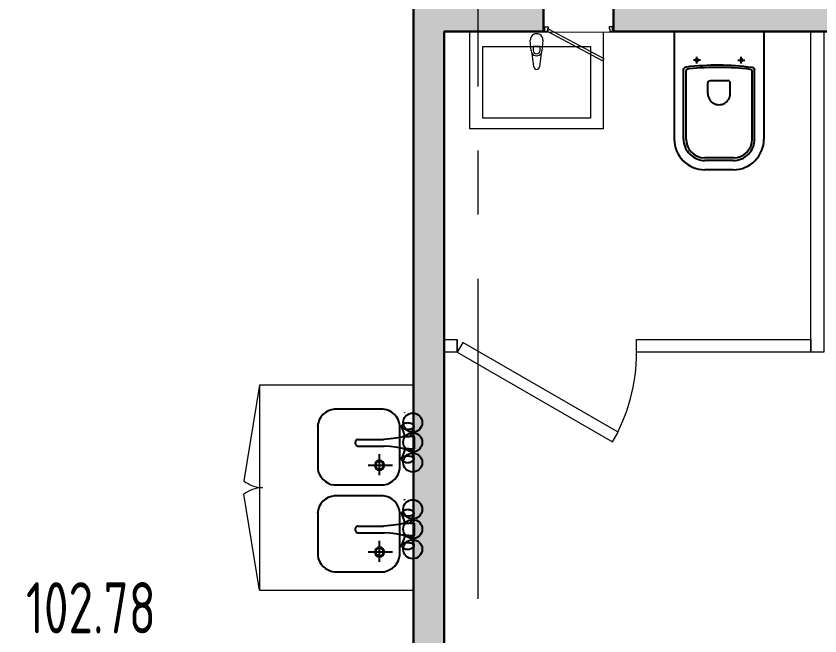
# Model space of a CAD drawing. Header units: millimetres. Extents: x -354900 to 8840672, y 0 to 292181.
# Drawn here: x -64096 to -60961, y 118969 to 121388 of the extents above; entities that cross this region are included whole.
import ezdxf
from ezdxf.enums import TextEntityAlignment as Align

# ---------------------------------------------------------------- set-up
doc = ezdxf.new("R2010")
doc.units = ezdxf.units.MM
doc.header["$MEASUREMENT"] = 0
doc.set_wipeout_variables(frame=1)
doc.linetypes.add('CENTER', pattern=[2, 1.25, -0.25, 0.25, -0.25])
doc.layers.get('0').update_dxf_attribs({"color": 250, "lineweight": 9})
for name, color, linetype, lineweight in [('АР_Двери', 5, 'Continuous', 18), ('АР_Маркер экспликации', 239, 'Continuous', 13), ('АР_Номер помещения', 1, 'Continuous', 25), ('АР_Оси', 193, 'Continuous', 9), ('АР_Перегородки газоблок', 165, 'Continuous', 30), ('АР_Перегородки газоблок_Штрих', 165, 'Continuous', 5), ('АР_Перегородки сантехнические', 216, 'Continuous', 9), ('АР_Помещения_площадь', 19, 'Continuous', 9), ('ТХ_мебель_стац', 250, 'Continuous', 13)]:
    doc.layers.add(name, color=color, linetype=linetype, lineweight=lineweight)
doc.layers.add('ТХ_ВК_оборуд.ТХ', color=250, linetype='Continuous')
doc.layers.add('ТХ_сантехника', color=253, linetype='Continuous')
doc.styles.add('ISOCPEUR', font='isocpeur.ttf', dxfattribs={"width": 0.7})
doc.styles.get("Standard").update_dxf_attribs({"font": 'isocpeur.ttf'})

# ---------------------------------------------------------------- blocks, each defined once
blk = doc.blocks.new('*U9')
for p, q in [((0, 0), (0, 50)), ((700, 0), (700, 50))]:
    blk.add_line(p, q)
blk.add_lwpolyline([(0, 0), (606.2, -350), (628.1, -312.1), (21.9, 37.9)], close=True)
blk.add_arc((0, 0), 700, 330, 0)
blk = doc.blocks.new('*U46')
at = {"color": 7, "style": 'ISOCPEUR', "width": 0.7, "flags": 1}
blk.add_attdef('КАТЕГОРИЯ', (-499.2, -2092.2), '', height=250, dxfattribs=at)
at = {"layer": 'АР_Номер помещения', "color": 7, "style": 'ISOCPEUR', "width": 0.7}
blk.add_attdef('НОМЕР_ПОМЕЩЕНИЯ', text='', height=300, dxfattribs=at).set_placement((-13545.8, 6594.1), align=Align.MIDDLE_CENTER)
at = {"layer": 'АР_Помещения_площадь', "color": 7, "lineweight": 30, "width": 0.7, "flags": 104}
blk.add_attdef('ИМЯ_ПОМЕЩЕНИЯ', text='', height=100, dxfattribs=at).set_placement((129.6, 1300.5), align=Align.MIDDLE_CENTER)
at = {"layer": 'АР_Помещения_площадь', "color": 7, "style": 'ISOCPEUR', "width": 0.7}
blk.add_attdef('ПЛОЩАДЬ_ПОМЕЩЕНИЯ', text='', height=200, dxfattribs=at).set_placement((-10334.3, 590.5), align=Align.MIDDLE_RIGHT)
blk = doc.blocks.new('унитаз поликлиники')
for p, q in [((0, 175), (0, -175)), ((0, 175), (420, 175)), ((420, 138.7), (149.6, 138.7)), ((420, 129), (156.8, 128.7)), ((112.4, 73.1), (112.4, 100.2)), ((125.6, 86.7), (99.5, 86.7)), ((191.9, -33.7), (191.9, 33.7)), ((242.4, 43.7), (201.9, 43.7)), ((494, 57.1), (494, -57.1)), ((504, 55), (504, -55)), ((540, 55), (540, -55)), ((242.4, -43.7), (201.9, -43.7)), ((125.5, -86.5), (99.4, -86.5)), ((112.3, -73), (112.3, -100.1)), ((420, -139), (147.9, -138.7)), ((420, -129), (155.2, -128.7)), ((0, -175), (420, -175))]:
    blk.add_line(p, q)
for centre, radius, start, end in [((420, 55), 120, 0, 90), ((420.5, 55.2), 83.5, 359.8619, 90.3335), ((420, 55), 74, 0, 90), ((242.4, 0), 43.7, 270, 90), ((420, -55), 120, 270, 0), ((420, -55), 84, 270, 0), ((420, -55), 74, 270, 358.4018)]:
    blk.add_arc(centre, radius, start, end)
at = {"extrusion": (0, 0, -1)}
for centre, major_axis, ratio, start_param, end_param in [((1158.1, 0), (-731, -726.4), 0.993775, 0.659849, 0.910919), ((149.5, 127.3), (-5.6, -10.5), 0.821373, 1.269211, 2.570669), ((154.4, 119.8), (-5.61, -7.72), 0.798093, 1.232924, 2.686723), ((984.1, 0), (-23.4, -941.4), 0.89728, 1.422258, 1.677847), ((201.9, -33.5), (4.12, -9.49), 0.964797, 0.42926, 1.943413), ((155.2, -117.5), (5.3, -10.4), 0.842984, 0.549902, 1.8819), ((147.9, -127.5), (5.4, -10.4), 0.836443, 0.56114, 1.877577)]:
    blk.add_ellipse(centre, major_axis=major_axis, ratio=ratio, start_param=start_param, end_param=end_param, dxfattribs=at)
blk.add_ellipse((112.4, 86.8), major_axis=(3.55, 3.55), ratio=1, dxfattribs=at)
blk.add_ellipse((201.9, 33.5), major_axis=(4.12, 9.49), ratio=0.964797, start_param=0.42926, end_param=1.943413)
blk.add_ellipse((112.3, -86.6), major_axis=(3.54, -3.55), ratio=1)
blk = doc.blocks.new('Из_буфера27431')
at = {"linetype": 'Continuous', "lineweight": 5}
for p, q in [((-138.5, 11.1), (-85.6, 17.7)), ((-138.5, 11.1), (-85.6, 17.7)), ((-76.1, 21), (-34.1, 25)), ((-76.1, 21), (-34.1, 25)), ((-59, 13.6), (-73.9, 13.6)), ((-59, 13.6), (-73.9, 13.6)), ((-59, -13.6), (-59, 13.6)), ((-59, -13.6), (-59, 13.6)), ((-85.6, -17.7), (-138.5, -11.1)), ((-85.6, -17.7), (-138.5, -11.1)), ((-34.1, -25), (-76.1, -21)), ((-34.1, -25), (-76.1, -21)), ((-73.9, -13.6), (-59, -13.6)), ((-73.9, -13.6), (-59, -13.6))]:
    blk.add_line(p, q, dxfattribs=at)
for points in [[(0, -260), (-380, -260), (-380, 260), (0, 260)], [(-59, -210), (-339.1, -210), (-339.1, 210), (-59, 210)], [(-59, -210), (-339.1, -210), (-339.1, 210), (-59, 210)]]:
    blk.add_lwpolyline(points, close=True, dxfattribs=at)
for centre, radius, start, end in [((-137.1, 0), 11.2, 97.1389, 262.8611), ((-137.1, 0), 11.2, 97.1389, 262.8611), ((-74.2, 0), 21.1, 122.771, 237.229), ((-74.2, 0), 21.1, 122.771, 237.229), ((-73.9, 0), 13.6, 90, 270), ((-73.9, 0), 13.6, 90, 270), ((-74.2, 0), 21.1, 95.1696, 122.771), ((-74.2, 0), 21.1, 95.1696, 122.771), ((-34.1, 0), 25, 270, 90), ((-34.1, 0), 25, 270, 90), ((-74.2, 0), 21.1, 237.229, 264.8304), ((-74.2, 0), 21.1, 237.229, 264.8304)]:
    blk.add_arc(centre, radius, start, end, dxfattribs=at)
blk = doc.blocks.new('шкаф мойка 2-х 800х600')
at = {"extrusion": (-6.19743e-05, -0.000470712, 1)}
for p, q in [((-12240, -147209, 0), (-12178.1, -147583.1, 0)), ((-12240, -147909, -0.1), (-12240, -147309, 0.1)), ((-12240, -148009, 0), (-12178.1, -147634.9, 0))]:
    blk.add_line(p, q, dxfattribs=at)
blk.add_lwpolyline([(-12240, -148009), (-12240, -147209), (-12840, -147209), (-12840, -148009)], close=True)
for centre, radius, start, end in [((-12257, -147476.8, 70.2), 132.3, 272.7246, 306.5699), ((-12256.4, -147739.6, 70.2), 130.8, 53.2335, 87.489)]:
    blk.add_arc(centre, radius, start, end, dxfattribs=at)
at = {"layer": 'ТХ_ВК_оборуд.ТХ'}
for p, q in [((-12707.6, -147318.5), (-12707.7, -147401.6)), ((-12839.9, -147378.2), (-12836.2, -147373.7)), ((-12836.2, -147373.7), (-12834.7, -147372.1)), ((-12834.7, -147372.1), (-12832.7, -147370.7)), ((-12832.7, -147370.7), (-12830.2, -147369.4)), ((-12830.2, -147369.4), (-12827.4, -147368.4)), ((-12827.4, -147368.4), (-12824.2, -147367.7)), ((-12824.2, -147367.7), (-12820.8, -147367.2)), ((-12820.8, -147367.2), (-12817.4, -147367.1)), ((-12817.4, -147367.1), (-12813.9, -147367.2)), ((-12813.9, -147367.2), (-12810.5, -147367.7)), ((-12810.5, -147367.7), (-12807.4, -147368.4)), ((-12807.4, -147368.4), (-12804.5, -147369.4)), ((-12804.5, -147369.4), (-12802.1, -147370.7)), ((-12802.1, -147370.7), (-12800.1, -147372.1)), ((-12800.1, -147372.1), (-12798.6, -147373.7)), ((-12794.8, -147378.2), (-12798.6, -147373.7)), ((-12757.5, -147357.2), (-12663.3, -147357.3)), ((-12841.4, -147382.3), (-12841, -147380.2)), ((-12841, -147384.4), (-12841.4, -147382.3)), ((-12841, -147380.2), (-12839.9, -147378.2)), ((-12839.9, -147386.4), (-12841, -147384.4)), ((-12839.9, -147386.4), (-12841, -147384.4)), ((-12829.2, -147418), (-12841, -147384.4)), ((-12838.2, -147388.3), (-12839.9, -147386.4)), ((-12838.2, -147388.3), (-12839.9, -147386.4)), ((-12835.8, -147390), (-12838.2, -147388.3)), ((-12835.8, -147390), (-12838.2, -147388.3)), ((-12832.8, -147391.5), (-12835.8, -147390)), ((-12832.8, -147391.5), (-12835.8, -147390)), ((-12829.4, -147392.7), (-12832.8, -147391.5)), ((-12829.4, -147392.7), (-12832.8, -147391.5)), ((-12825.6, -147393.6), (-12829.4, -147392.7)), ((-12825.6, -147393.6), (-12829.4, -147392.7)), ((-12821.5, -147394.1), (-12825.6, -147393.6)), ((-12821.5, -147394.1), (-12825.6, -147393.6)), ((-12817.4, -147394.3), (-12821.5, -147394.1)), ((-12817.4, -147394.3), (-12821.5, -147394.1)), ((-12813.2, -147394.1), (-12817.4, -147394.3)), ((-12813.2, -147394.1), (-12817.4, -147394.3)), ((-12809.2, -147393.6), (-12813.2, -147394.1)), ((-12809.2, -147393.6), (-12813.2, -147394.1)), ((-12805.4, -147392.7), (-12809.2, -147393.6)), ((-12805.4, -147392.7), (-12809.2, -147393.6)), ((-12805.6, -147418), (-12793.7, -147384.4)), ((-12801.9, -147391.5), (-12805.4, -147392.7)), ((-12801.9, -147391.5), (-12805.4, -147392.7)), ((-12799, -147390), (-12801.9, -147391.5)), ((-12799, -147390), (-12801.9, -147391.5)), ((-12796.6, -147388.3), (-12799, -147390)), ((-12794.8, -147386.4), (-12796.6, -147388.3)), ((-12794.8, -147378.2), (-12793.7, -147380.2)), ((-12793.7, -147384.4), (-12794.8, -147386.4)), ((-12793.7, -147380.2), (-12793.4, -147382.3)), ((-12793.4, -147382.3), (-12793.7, -147384.4)), ((-12842.4, -147423.6), (-12842.3, -147423.1)), ((-12842.4, -147423.6), (-12842.3, -147423.1)), ((-12842.4, -147467.6), (-12842.4, -147423.6)), ((-12842.3, -147423.1), (-12842.2, -147422.6)), ((-12842.3, -147423.1), (-12842.2, -147422.6)), ((-12842.2, -147422.6), (-12842, -147422.1)), ((-12842.2, -147422.6), (-12842, -147422.1)), ((-12842, -147422.1), (-12841.7, -147421.7)), ((-12842, -147422.1), (-12841.7, -147421.7)), ((-12841.7, -147421.7), (-12841.3, -147421.3)), ((-12841.7, -147421.7), (-12841.3, -147421.3)), ((-12841.3, -147421.3), (-12840.9, -147421)), ((-12841.3, -147421.3), (-12840.9, -147421)), ((-12840.9, -147421), (-12840.4, -147420.8)), ((-12840.9, -147421), (-12840.4, -147420.8)), ((-12840.4, -147420.8), (-12839.9, -147420.6)), ((-12840.4, -147420.8), (-12839.9, -147420.6)), ((-12839.9, -147420.6), (-12839.4, -147420.6)), ((-12839.9, -147420.6), (-12839.4, -147420.6)), ((-12839.4, -147420.6), (-12827.4, -147420.6)), ((-12828.7, -147419), (-12829.2, -147418)), ((-12828.7, -147419), (-12829.2, -147418)), ((-12827.8, -147419.9), (-12828.7, -147419)), ((-12827.8, -147419.9), (-12828.7, -147419)), ((-12826.6, -147420.8), (-12827.8, -147419.9)), ((-12826.6, -147420.8), (-12827.8, -147419.9)), ((-12827.4, -147420.6), (-12827.4, -147420.2)), ((-12825.1, -147421.5), (-12826.6, -147420.8)), ((-12825.1, -147421.5), (-12826.6, -147420.8)), ((-12823.4, -147422.1), (-12825.1, -147421.5)), ((-12823.4, -147422.1), (-12825.1, -147421.5)), ((-12821.5, -147422.6), (-12823.4, -147422.1)), ((-12821.5, -147422.6), (-12823.4, -147422.1)), ((-12819.5, -147422.8), (-12821.5, -147422.6)), ((-12819.5, -147422.8), (-12821.5, -147422.6)), ((-12817.4, -147422.9), (-12819.5, -147422.8)), ((-12817.4, -147422.9), (-12819.5, -147422.8)), ((-12815.3, -147422.8), (-12817.4, -147422.9)), ((-12815.3, -147422.8), (-12817.4, -147422.9)), ((-12813.3, -147422.6), (-12815.3, -147422.8)), ((-12813.3, -147422.6), (-12815.3, -147422.8)), ((-12811.4, -147422.1), (-12813.3, -147422.6)), ((-12811.4, -147422.1), (-12813.3, -147422.6)), ((-12809.7, -147421.5), (-12811.4, -147422.1)), ((-12809.7, -147421.5), (-12811.4, -147422.1)), ((-12808.2, -147420.8), (-12809.7, -147421.5)), ((-12808.2, -147420.8), (-12809.7, -147421.5)), ((-12807, -147419.9), (-12808.2, -147420.8)), ((-12807, -147419.9), (-12808.2, -147420.8)), ((-12807.4, -147420.6), (-12807.4, -147420.2)), ((-12807.4, -147420.6), (-12805.4, -147420.6)), ((-12807.4, -147420.6), (-12805.4, -147420.6)), ((-12806.1, -147419), (-12807, -147419.9)), ((-12806.1, -147419), (-12807, -147419.9)), ((-12805.6, -147418), (-12806.1, -147419)), ((-12805.6, -147418), (-12806.1, -147419)), ((-12805.4, -147420.6), (-12804.9, -147420.6)), ((-12805.4, -147420.6), (-12804.9, -147420.6)), ((-12804.9, -147420.6), (-12804.3, -147420.8)), ((-12804.9, -147420.6), (-12804.3, -147420.8)), ((-12804.3, -147420.8), (-12797.5, -147423.7)), ((-12804.3, -147420.8), (-12797.5, -147423.7)), ((-12797.8, -147423.6), (-12785.7, -147426.3)), ((-12785.7, -147426.3), (-12769.5, -147428.6)), ((-12769.6, -147428.5), (-12748.5, -147430.6)), ((-12748.5, -147430.6), (-12725.2, -147432.4)), ((-12723.2, -147432.6), (-12725.2, -147432.4)), ((-12723.2, -147432.6), (-12725.2, -147432.4)), ((-12723.1, -147432.6), (-12723.2, -147432.6)), ((-12622.4, -147432.6), (-12723.2, -147432.6)), ((-12620.4, -147433.2), (-12622.4, -147432.6)), ((-12620.4, -147433.2), (-12622.4, -147432.6)), ((-12618.6, -147434.2), (-12620.4, -147433.2)), ((-12618.6, -147434.2), (-12620.4, -147433.2)), ((-12616.8, -147435.5), (-12618.6, -147434.2)), ((-12615.4, -147437.2), (-12616.8, -147435.5)), ((-12615.4, -147437.2), (-12616.8, -147435.5)), ((-12614.2, -147439), (-12615.4, -147437.2)), ((-12614.2, -147439), (-12615.4, -147437.2)), ((-12613.3, -147441.1), (-12614.2, -147439)), ((-12613.3, -147441.1), (-12614.2, -147439)), ((-12842.3, -147468.1), (-12842.4, -147467.6)), ((-12842.3, -147468.1), (-12842.4, -147467.6)), ((-12842.2, -147468.6), (-12842.3, -147468.1)), ((-12842.2, -147468.6), (-12842.3, -147468.1)), ((-12842, -147469.1), (-12842.2, -147468.6)), ((-12842, -147469.1), (-12842.2, -147468.6)), ((-12841.7, -147469.5), (-12842, -147469.1)), ((-12841.7, -147469.5), (-12842, -147469.1)), ((-12841.3, -147469.9), (-12841.7, -147469.5)), ((-12841.3, -147469.9), (-12841.7, -147469.5)), ((-12840.9, -147470.2), (-12841.3, -147469.9)), ((-12840.9, -147470.2), (-12841.3, -147469.9)), ((-12840.4, -147470.4), (-12840.9, -147470.2)), ((-12840.4, -147470.4), (-12840.9, -147470.2)), ((-12839.9, -147470.5), (-12840.4, -147470.4)), ((-12839.9, -147470.5), (-12840.4, -147470.4)), ((-12839.4, -147470.6), (-12839.9, -147470.5)), ((-12839.4, -147470.6), (-12839.9, -147470.5)), ((-12827.4, -147470.6), (-12839.4, -147470.6)), ((-12827.8, -147471.2), (-12826.6, -147470.4)), ((-12827.8, -147471.2), (-12826.6, -147470.4)), ((-12827.4, -147470.6), (-12827.4, -147471)), ((-12826.6, -147470.4), (-12825.1, -147469.6)), ((-12826.6, -147470.4), (-12825.1, -147469.6)), ((-12825.1, -147469.6), (-12823.4, -147469)), ((-12825.1, -147469.6), (-12823.4, -147469)), ((-12823.4, -147469), (-12821.5, -147468.6)), ((-12823.4, -147469), (-12821.5, -147468.6)), ((-12821.5, -147468.6), (-12819.5, -147468.3)), ((-12821.5, -147468.6), (-12819.5, -147468.3)), ((-12819.5, -147468.3), (-12817.4, -147468.2)), ((-12819.5, -147468.3), (-12817.4, -147468.2)), ((-12817.4, -147468.2), (-12815.3, -147468.3)), ((-12817.4, -147468.2), (-12815.3, -147468.3)), ((-12815.3, -147468.3), (-12813.3, -147468.6)), ((-12815.3, -147468.3), (-12813.3, -147468.6)), ((-12813.3, -147468.6), (-12811.4, -147469)), ((-12813.3, -147468.6), (-12811.4, -147469)), ((-12811.4, -147469), (-12809.7, -147469.6)), ((-12811.4, -147469), (-12809.7, -147469.6)), ((-12809.7, -147469.6), (-12808.2, -147470.4)), ((-12809.7, -147469.6), (-12808.2, -147470.4)), ((-12808.2, -147470.4), (-12807, -147471.2)), ((-12808.2, -147470.4), (-12807, -147471.2)), ((-12805.4, -147470.6), (-12807.4, -147470.6)), ((-12807.4, -147470.6), (-12807.4, -147471)), ((-12805.6, -147471), (-12798.7, -147468.1)), ((-12799, -147468.2), (-12787, -147465.5)), ((-12787, -147465.5), (-12770.7, -147463.2)), ((-12770.8, -147463.2), (-12749.7, -147461.2)), ((-12748.5, -147460.6), (-12725.2, -147458.8)), ((-12725.2, -147458.8), (-12723.2, -147458.6)), ((-12725.2, -147458.8), (-12723.2, -147458.6)), ((-12622.4, -147458.6), (-12723.2, -147458.6)), ((-12622.4, -147458.6), (-12723.2, -147458.6)), ((-12622.4, -147458.6), (-12620.4, -147458)), ((-12622.4, -147458.6), (-12620.4, -147458)), ((-12620.4, -147458), (-12618.6, -147457)), ((-12618.6, -147457), (-12616.8, -147455.6)), ((-12616.8, -147455.6), (-12615.4, -147454)), ((-12616.8, -147455.6), (-12615.4, -147454)), ((-12615.4, -147454), (-12614.2, -147452.1)), ((-12615.4, -147454), (-12614.2, -147452.1)), ((-12614.2, -147452.1), (-12613.3, -147450)), ((-12614.2, -147452.1), (-12613.3, -147450)), ((-12613.3, -147440.6), (-12614, -147439.5)), ((-12614, -147451.7), (-12613.3, -147450.6)), ((-12612.7, -147442.2), (-12613.3, -147440.6)), ((-12612.8, -147443.3), (-12613.3, -147441.1)), ((-12612.8, -147443.3), (-12613.3, -147441.1)), ((-12613.3, -147450), (-12612.8, -147447.8)), ((-12613.3, -147450), (-12612.8, -147447.8)), ((-12613.3, -147450.6), (-12612.7, -147449)), ((-12612.6, -147445.6), (-12612.8, -147443.3)), ((-12612.6, -147445.6), (-12612.8, -147443.3)), ((-12612.8, -147447.8), (-12612.6, -147445.6)), ((-12612.8, -147447.8), (-12612.6, -147445.6)), ((-12612.3, -147443.8), (-12612.7, -147442.2)), ((-12612.7, -147449), (-12612.3, -147447.3)), ((-12612.2, -147445.6), (-12612.3, -147443.8)), ((-12612.3, -147447.3), (-12612.2, -147445.6)), ((-12829.2, -147473.2), (-12841, -147506.8)), ((-12829.2, -147473.2), (-12841, -147506.8)), ((-12838.2, -147502.9), (-12835.8, -147501.2)), ((-12835.8, -147501.2), (-12832.8, -147499.7)), ((-12832.8, -147499.7), (-12829.4, -147498.5)), ((-12829.4, -147498.5), (-12825.6, -147497.6)), ((-12829.2, -147473.2), (-12828.7, -147472.2)), ((-12829.2, -147473.2), (-12828.7, -147472.2)), ((-12828.7, -147472.2), (-12827.8, -147471.2)), ((-12828.7, -147472.2), (-12827.8, -147471.2)), ((-12825.6, -147497.6), (-12821.5, -147497.1)), ((-12821.5, -147497.1), (-12817.4, -147496.9)), ((-12817.4, -147496.9), (-12813.2, -147497.1)), ((-12813.2, -147497.1), (-12809.2, -147497.6)), ((-12809.2, -147497.6), (-12805.4, -147498.5)), ((-12807, -147471.2), (-12806.1, -147472.2)), ((-12806.8, -147473.8), (-12795, -147507.4)), ((-12806.6, -147499.1), (-12803.2, -147500.3)), ((-12803.2, -147500.3), (-12800.2, -147501.8)), ((-12800.2, -147501.8), (-12797.8, -147503.5)), ((-12841.4, -147508.9), (-12841, -147506.8)), ((-12841, -147511), (-12841.4, -147508.9)), ((-12841, -147506.8), (-12839.9, -147504.8)), ((-12839.9, -147513), (-12841, -147511)), ((-12839.9, -147504.8), (-12838.2, -147502.9)), ((-12839.9, -147513), (-12836.2, -147517.5)), ((-12834.7, -147519.1), (-12836.2, -147517.5)), ((-12832.7, -147520.5), (-12834.7, -147519.1)), ((-12830.2, -147521.7), (-12832.7, -147520.5)), ((-12827.4, -147522.7), (-12830.2, -147521.7)), ((-12824.2, -147523.5), (-12827.4, -147522.7)), ((-12820.8, -147523.9), (-12824.2, -147523.5)), ((-12817.4, -147524.1), (-12820.8, -147523.9)), ((-12813.9, -147523.9), (-12817.4, -147524.1)), ((-12810.5, -147523.5), (-12813.9, -147523.9)), ((-12807.4, -147522.7), (-12810.5, -147523.5)), ((-12804.5, -147521.7), (-12807.4, -147522.7)), ((-12803.3, -147521.1), (-12805.8, -147522.4)), ((-12801.3, -147519.7), (-12803.3, -147521.1)), ((-12799.8, -147518.1), (-12801.3, -147519.7)), ((-12796.1, -147513.6), (-12799.8, -147518.1)), ((-12797.8, -147503.5), (-12796.1, -147505.4)), ((-12796.1, -147505.4), (-12795, -147507.4)), ((-12795, -147511.6), (-12796.1, -147513.6)), ((-12795, -147507.4), (-12794.6, -147509.5)), ((-12794.6, -147509.5), (-12795, -147511.6)), ((-12806.1, -147562.2), (-12805.6, -147563.2)), ((-12804.9, -147560.5), (-12805.4, -147560.6)), ((-12804.9, -147560.5), (-12805.4, -147560.6)), ((-12804.3, -147560.4), (-12804.9, -147560.5)), ((-12707.6, -147657), (-12707.7, -147740.1)), ((-12841.4, -147720.8), (-12841, -147718.7)), ((-12841, -147722.9), (-12841.4, -147720.8)), ((-12841, -147718.7), (-12839.9, -147716.7)), ((-12839.9, -147716.7), (-12836.2, -147712.2)), ((-12836.2, -147712.2), (-12834.7, -147710.6)), ((-12834.7, -147710.6), (-12832.7, -147709.2)), ((-12832.7, -147709.2), (-12830.2, -147707.9)), ((-12830.2, -147707.9), (-12827.4, -147706.9)), ((-12827.4, -147706.9), (-12824.2, -147706.2)), ((-12824.2, -147706.2), (-12820.8, -147705.7)), ((-12820.8, -147705.7), (-12817.4, -147705.6)), ((-12817.4, -147705.6), (-12813.9, -147705.7)), ((-12813.9, -147705.7), (-12810.5, -147706.2)), ((-12810.5, -147706.2), (-12807.4, -147706.9)), ((-12807.4, -147706.9), (-12804.5, -147707.9)), ((-12804.5, -147707.9), (-12802.1, -147709.2)), ((-12802.1, -147709.2), (-12800.1, -147710.6)), ((-12800.1, -147710.6), (-12798.6, -147712.2)), ((-12794.8, -147716.7), (-12798.6, -147712.2)), ((-12794.8, -147716.7), (-12793.7, -147718.7)), ((-12793.7, -147718.7), (-12793.4, -147720.8)), ((-12793.4, -147720.8), (-12793.7, -147722.9)), ((-12757.5, -147695.8), (-12663.3, -147695.8)), ((-12839.9, -147724.9), (-12841, -147722.9)), ((-12839.9, -147724.9), (-12841, -147722.9)), ((-12829.2, -147756.5), (-12841, -147722.9)), ((-12838.2, -147726.8), (-12839.9, -147724.9)), ((-12838.2, -147726.8), (-12839.9, -147724.9)), ((-12835.8, -147728.5), (-12838.2, -147726.8)), ((-12835.8, -147728.5), (-12838.2, -147726.8)), ((-12832.8, -147730), (-12835.8, -147728.5)), ((-12832.8, -147730), (-12835.8, -147728.5)), ((-12829.4, -147731.2), (-12832.8, -147730)), ((-12829.4, -147731.2), (-12832.8, -147730)), ((-12825.6, -147732.1), (-12829.4, -147731.2)), ((-12825.6, -147732.1), (-12829.4, -147731.2)), ((-12821.5, -147732.6), (-12825.6, -147732.1)), ((-12821.5, -147732.6), (-12825.6, -147732.1)), ((-12817.4, -147732.8), (-12821.5, -147732.6)), ((-12817.4, -147732.8), (-12821.5, -147732.6)), ((-12813.2, -147732.6), (-12817.4, -147732.8)), ((-12813.2, -147732.6), (-12817.4, -147732.8)), ((-12809.2, -147732.1), (-12813.2, -147732.6)), ((-12809.2, -147732.1), (-12813.2, -147732.6)), ((-12805.4, -147731.2), (-12809.2, -147732.1)), ((-12805.4, -147731.2), (-12809.2, -147732.1)), ((-12805.6, -147756.5), (-12793.7, -147722.9)), ((-12801.9, -147730), (-12805.4, -147731.2)), ((-12801.9, -147730), (-12805.4, -147731.2)), ((-12799, -147728.5), (-12801.9, -147730)), ((-12799, -147728.5), (-12801.9, -147730)), ((-12796.6, -147726.8), (-12799, -147728.5)), ((-12794.8, -147724.9), (-12796.6, -147726.8)), ((-12793.7, -147722.9), (-12794.8, -147724.9)), ((-12842.4, -147762.1), (-12842.3, -147761.6)), ((-12842.4, -147762.1), (-12842.3, -147761.6)), ((-12842.4, -147806.1), (-12842.4, -147762.1)), ((-12842.3, -147761.6), (-12842.2, -147761.1)), ((-12842.3, -147761.6), (-12842.2, -147761.1)), ((-12842.2, -147761.1), (-12842, -147760.6)), ((-12842.2, -147761.1), (-12842, -147760.6)), ((-12842, -147760.6), (-12841.7, -147760.2)), ((-12842, -147760.6), (-12841.7, -147760.2)), ((-12841.7, -147760.2), (-12841.3, -147759.8)), ((-12841.7, -147760.2), (-12841.3, -147759.8)), ((-12841.3, -147759.8), (-12840.9, -147759.5)), ((-12841.3, -147759.8), (-12840.9, -147759.5)), ((-12840.9, -147759.5), (-12840.4, -147759.3)), ((-12840.9, -147759.5), (-12840.4, -147759.3)), ((-12840.4, -147759.3), (-12839.9, -147759.1)), ((-12840.4, -147759.3), (-12839.9, -147759.1)), ((-12839.9, -147759.1), (-12839.4, -147759.1)), ((-12839.9, -147759.1), (-12839.4, -147759.1)), ((-12839.4, -147759.1), (-12827.4, -147759.1)), ((-12828.7, -147757.5), (-12829.2, -147756.5)), ((-12828.7, -147757.5), (-12829.2, -147756.5)), ((-12827.8, -147758.4), (-12828.7, -147757.5)), ((-12827.8, -147758.4), (-12828.7, -147757.5)), ((-12826.6, -147759.3), (-12827.8, -147758.4)), ((-12826.6, -147759.3), (-12827.8, -147758.4)), ((-12827.4, -147759.1), (-12827.4, -147758.7)), ((-12825.1, -147760), (-12826.6, -147759.3)), ((-12825.1, -147760), (-12826.6, -147759.3)), ((-12823.4, -147760.6), (-12825.1, -147760)), ((-12823.4, -147760.6), (-12825.1, -147760)), ((-12821.5, -147761.1), (-12823.4, -147760.6)), ((-12821.5, -147761.1), (-12823.4, -147760.6)), ((-12819.5, -147761.3), (-12821.5, -147761.1)), ((-12819.5, -147761.3), (-12821.5, -147761.1)), ((-12817.4, -147761.4), (-12819.5, -147761.3)), ((-12817.4, -147761.4), (-12819.5, -147761.3)), ((-12815.3, -147761.3), (-12817.4, -147761.4)), ((-12815.3, -147761.3), (-12817.4, -147761.4)), ((-12813.3, -147761.1), (-12815.3, -147761.3)), ((-12813.3, -147761.1), (-12815.3, -147761.3)), ((-12811.4, -147760.6), (-12813.3, -147761.1)), ((-12811.4, -147760.6), (-12813.3, -147761.1)), ((-12809.7, -147760), (-12811.4, -147760.6)), ((-12809.7, -147760), (-12811.4, -147760.6)), ((-12808.2, -147759.3), (-12809.7, -147760)), ((-12808.2, -147759.3), (-12809.7, -147760)), ((-12807, -147758.4), (-12808.2, -147759.3)), ((-12807, -147758.4), (-12808.2, -147759.3)), ((-12807.4, -147759.1), (-12807.4, -147758.7)), ((-12807.4, -147759.1), (-12805.4, -147759.1)), ((-12807.4, -147759.1), (-12805.4, -147759.1)), ((-12806.1, -147757.5), (-12807, -147758.4)), ((-12806.1, -147757.5), (-12807, -147758.4)), ((-12805.6, -147756.5), (-12806.1, -147757.5)), ((-12805.6, -147756.5), (-12806.1, -147757.5)), ((-12805.4, -147759.1), (-12804.9, -147759.1)), ((-12805.4, -147759.1), (-12804.9, -147759.1)), ((-12804.9, -147759.1), (-12804.3, -147759.3)), ((-12804.9, -147759.1), (-12804.3, -147759.3)), ((-12804.3, -147759.3), (-12797.5, -147762.2)), ((-12804.3, -147759.3), (-12797.5, -147762.2)), ((-12797.8, -147762.1), (-12785.7, -147764.8)), ((-12785.7, -147764.8), (-12769.5, -147767.1)), ((-12769.6, -147767.1), (-12748.5, -147769.1)), ((-12748.5, -147769.1), (-12725.2, -147770.9)), ((-12723.2, -147771.1), (-12725.2, -147770.9)), ((-12723.2, -147771.1), (-12725.2, -147770.9)), ((-12723.1, -147771.1), (-12723.2, -147771.1)), ((-12622.4, -147771.1), (-12723.2, -147771.1)), ((-12620.4, -147771.7), (-12622.4, -147771.1)), ((-12620.4, -147771.7), (-12622.4, -147771.1)), ((-12618.6, -147772.7), (-12620.4, -147771.7)), ((-12618.6, -147772.7), (-12620.4, -147771.7)), ((-12616.8, -147774.1), (-12618.6, -147772.7)), ((-12615.4, -147775.7), (-12616.8, -147774.1)), ((-12615.4, -147775.7), (-12616.8, -147774.1)), ((-12614.2, -147777.5), (-12615.4, -147775.7)), ((-12614.2, -147777.5), (-12615.4, -147775.7)), ((-12613.3, -147779.6), (-12614.2, -147777.5)), ((-12613.3, -147779.6), (-12614.2, -147777.5)), ((-12613.3, -147779.1), (-12614, -147778)), ((-12612.7, -147780.7), (-12613.3, -147779.1)), ((-12612.8, -147781.8), (-12613.3, -147779.6)), ((-12612.8, -147781.8), (-12613.3, -147779.6)), ((-12612.6, -147784.1), (-12612.8, -147781.8)), ((-12612.6, -147784.1), (-12612.8, -147781.8)), ((-12612.8, -147786.3), (-12612.6, -147784.1)), ((-12612.8, -147786.3), (-12612.6, -147784.1)), ((-12612.3, -147782.4), (-12612.7, -147780.7)), ((-12612.2, -147784.1), (-12612.3, -147782.4)), ((-12612.3, -147785.8), (-12612.2, -147784.1)), ((-12842.3, -147806.6), (-12842.4, -147806.1)), ((-12842.3, -147806.6), (-12842.4, -147806.1)), ((-12842.2, -147807.1), (-12842.3, -147806.6)), ((-12842.2, -147807.1), (-12842.3, -147806.6)), ((-12842, -147807.6), (-12842.2, -147807.1)), ((-12842, -147807.6), (-12842.2, -147807.1)), ((-12841.7, -147808), (-12842, -147807.6)), ((-12841.7, -147808), (-12842, -147807.6)), ((-12841.3, -147808.4), (-12841.7, -147808)), ((-12841.3, -147808.4), (-12841.7, -147808)), ((-12840.9, -147808.7), (-12841.3, -147808.4)), ((-12840.9, -147808.7), (-12841.3, -147808.4)), ((-12829.2, -147811.7), (-12841, -147845.3)), ((-12829.2, -147811.7), (-12841, -147845.3)), ((-12840.4, -147808.9), (-12840.9, -147808.7)), ((-12840.4, -147808.9), (-12840.9, -147808.7)), ((-12839.9, -147809), (-12840.4, -147808.9)), ((-12839.9, -147809), (-12840.4, -147808.9)), ((-12839.4, -147809.1), (-12839.9, -147809)), ((-12839.4, -147809.1), (-12839.9, -147809)), ((-12827.4, -147809.1), (-12839.4, -147809.1)), ((-12829.2, -147811.7), (-12828.7, -147810.7)), ((-12829.2, -147811.7), (-12828.7, -147810.7)), ((-12828.7, -147810.7), (-12827.8, -147809.7)), ((-12828.7, -147810.7), (-12827.8, -147809.7)), ((-12827.8, -147809.7), (-12826.6, -147808.9)), ((-12827.8, -147809.7), (-12826.6, -147808.9)), ((-12827.4, -147809.1), (-12827.4, -147809.5)), ((-12826.6, -147808.9), (-12825.1, -147808.2)), ((-12826.6, -147808.9), (-12825.1, -147808.2)), ((-12825.1, -147808.2), (-12823.4, -147807.6)), ((-12825.1, -147808.2), (-12823.4, -147807.6)), ((-12823.4, -147807.6), (-12821.5, -147807.1)), ((-12823.4, -147807.6), (-12821.5, -147807.1)), ((-12821.5, -147807.1), (-12819.5, -147806.8)), ((-12821.5, -147807.1), (-12819.5, -147806.8)), ((-12819.5, -147806.8), (-12817.4, -147806.7)), ((-12819.5, -147806.8), (-12817.4, -147806.7)), ((-12817.4, -147806.7), (-12815.3, -147806.8)), ((-12817.4, -147806.7), (-12815.3, -147806.8)), ((-12815.3, -147806.8), (-12813.3, -147807.1)), ((-12815.3, -147806.8), (-12813.3, -147807.1)), ((-12813.3, -147807.1), (-12811.4, -147807.6)), ((-12813.3, -147807.1), (-12811.4, -147807.6)), ((-12811.4, -147807.6), (-12809.7, -147808.2)), ((-12811.4, -147807.6), (-12809.7, -147808.2)), ((-12809.7, -147808.2), (-12808.2, -147808.9)), ((-12809.7, -147808.2), (-12808.2, -147808.9)), ((-12808.2, -147808.9), (-12807, -147809.7)), ((-12808.2, -147808.9), (-12807, -147809.7)), ((-12805.4, -147809.1), (-12807.4, -147809.1)), ((-12807.4, -147809.1), (-12807.4, -147809.5)), ((-12807, -147809.7), (-12806.1, -147810.7)), ((-12806.8, -147812.3), (-12795, -147845.9)), ((-12805.6, -147809.5), (-12798.7, -147806.6)), ((-12799, -147806.7), (-12787, -147804)), ((-12787, -147804), (-12770.7, -147801.7)), ((-12770.8, -147801.7), (-12749.7, -147799.7)), ((-12748.5, -147799.1), (-12725.2, -147797.3)), ((-12725.2, -147797.3), (-12723.2, -147797.1)), ((-12725.2, -147797.3), (-12723.2, -147797.1)), ((-12622.4, -147797.1), (-12723.2, -147797.1)), ((-12622.4, -147797.1), (-12723.2, -147797.1)), ((-12622.4, -147797.1), (-12620.4, -147796.5)), ((-12622.4, -147797.1), (-12620.4, -147796.5)), ((-12620.4, -147796.5), (-12618.6, -147795.5)), ((-12618.6, -147795.5), (-12616.8, -147794.1)), ((-12616.8, -147794.1), (-12615.4, -147792.5)), ((-12616.8, -147794.1), (-12615.4, -147792.5)), ((-12615.4, -147792.5), (-12614.2, -147790.6)), ((-12615.4, -147792.5), (-12614.2, -147790.6)), ((-12614.2, -147790.6), (-12613.3, -147788.5)), ((-12614.2, -147790.6), (-12613.3, -147788.5)), ((-12614, -147790.2), (-12613.3, -147789.1)), ((-12613.3, -147788.5), (-12612.8, -147786.3)), ((-12613.3, -147788.5), (-12612.8, -147786.3)), ((-12613.3, -147789.1), (-12612.7, -147787.5)), ((-12612.7, -147787.5), (-12612.3, -147785.8)), ((-12841.4, -147847.4), (-12841, -147845.3)), ((-12841, -147845.3), (-12839.9, -147843.3)), ((-12839.9, -147843.3), (-12838.2, -147841.4)), ((-12838.2, -147841.4), (-12835.8, -147839.7)), ((-12835.8, -147839.7), (-12832.8, -147838.2)), ((-12832.8, -147838.2), (-12829.4, -147837)), ((-12829.4, -147837), (-12825.6, -147836.1)), ((-12825.6, -147836.1), (-12821.5, -147835.6)), ((-12821.5, -147835.6), (-12817.4, -147835.4)), ((-12817.4, -147835.4), (-12813.2, -147835.6)), ((-12813.2, -147835.6), (-12809.2, -147836.1)), ((-12809.2, -147836.1), (-12805.4, -147837)), ((-12806.6, -147837.6), (-12803.2, -147838.8)), ((-12803.2, -147838.8), (-12800.2, -147840.3)), ((-12800.2, -147840.3), (-12797.8, -147842)), ((-12797.8, -147842), (-12796.1, -147843.9)), ((-12796.1, -147843.9), (-12795, -147845.9)), ((-12795, -147845.9), (-12794.6, -147848)), ((-12841, -147849.5), (-12841.4, -147847.4)), ((-12839.9, -147851.5), (-12841, -147849.5)), ((-12839.9, -147851.5), (-12836.2, -147856)), ((-12834.7, -147857.6), (-12836.2, -147856)), ((-12832.7, -147859), (-12834.7, -147857.6)), ((-12830.2, -147860.2), (-12832.7, -147859)), ((-12827.4, -147861.2), (-12830.2, -147860.2)), ((-12824.2, -147862), (-12827.4, -147861.2)), ((-12820.8, -147862.4), (-12824.2, -147862)), ((-12817.4, -147862.6), (-12820.8, -147862.4)), ((-12813.9, -147862.4), (-12817.4, -147862.6)), ((-12810.5, -147862), (-12813.9, -147862.4)), ((-12807.4, -147861.2), (-12810.5, -147862)), ((-12804.5, -147860.2), (-12807.4, -147861.2)), ((-12803.3, -147859.6), (-12805.8, -147860.9)), ((-12801.3, -147858.2), (-12803.3, -147859.6)), ((-12799.8, -147856.6), (-12801.3, -147858.2)), ((-12796.1, -147852.1), (-12799.8, -147856.6)), ((-12795, -147850.1), (-12796.1, -147852.1)), ((-12794.6, -147848), (-12795, -147850.1)), ((-12806.1, -147900.7), (-12805.6, -147901.7)), ((-12804.9, -147899), (-12805.4, -147899.1)), ((-12804.9, -147899), (-12805.4, -147899.1)), ((-12804.3, -147898.9), (-12804.9, -147899))]:
    blk.add_line(p, q, dxfattribs=at)
for points in [[(-12530.4, -147280.6), (-12725.9, -147280.6)], [(-12786.3, -147344.8), (-12786.3, -147512.5)], [(-12466.3, -147512.6), (-12466.3, -147344.8)], [(-12786.8, -147349.3), (-12786.3, -147512.5)], [(-12786.8, -147390.8), (-12786.8, -147426.5)], [(-12722.2, -147576.6), (-12530.4, -147576.6)], [(-12530.4, -147619.2), (-12725.9, -147619.2)], [(-12786.8, -147687.8), (-12786.3, -147851)], [(-12786.3, -147683.3), (-12786.3, -147851)], [(-12466.3, -147851.1), (-12466.3, -147683.3)], [(-12786.8, -147729.3), (-12786.8, -147765)], [(-12722.2, -147915.2), (-12530.4, -147915.2)]]:
    blk.add_lwpolyline(points, dxfattribs=at)
for centre in [(-12837, -147368.4), (-12837, -147447.2), (-12837, -147524.2), (-12837, -147706.9), (-12837, -147785.7), (-12837, -147862.7)]:
    blk.add_circle(centre, 37.3, dxfattribs=at)
for centre, radius, start, end in [((-12712.8, -147353.5), 74, 100.2177, 173.2241), ((-12538.4, -147352.7), 72.5, 6.2832, 83.7168), ((-12714.3, -147504.6), 72.5, 185.6753, 263.7168), ((-12537.9, -147504.8), 72, 274.1728, 356.2085), ((-12712.8, -147692), 74, 100.2177, 173.2241), ((-12538.4, -147691.2), 72.5, 6.2832, 83.7168), ((-12714.3, -147843.1), 72.5, 185.6753, 263.7168), ((-12537.9, -147843.3), 72, 274.1728, 356.2085)]:
    blk.add_arc(centre, radius, start, end, dxfattribs=at)
at = {"layer": 'ТХ_ВК_оборуд.ТХ', "extrusion": (0, 0, -1)}
for centre, major_axis in [((-12707.6, -147357.3), (-13.2, -13.2)), ((-12707.6, -147357.3), (-10.8, -10.8)), ((-12707.6, -147695.8), (-13.2, -13.2)), ((-12707.6, -147695.8), (-10.8, -10.8))]:
    blk.add_ellipse(centre, major_axis=major_axis, ratio=1, dxfattribs=at)
blk = doc.blocks.new('*U611')
at = {"color": 7}
blk.add_wipeout([(-565, 60), (445, 60), (445, -388), (-565, -388)], dxfattribs=at)
for p, q in [((-530, 60), (-565, 60)), ((-550, 60), (-550, -10)), ((-550, -10), (-550, 60)), ((-510, 60), (-530, 60)), ((-510, 20), (-510, 60)), ((-500, 20), (-510, 20)), ((-500, -10), (-500, 20)), ((380, -10), (380, 20)), ((380, 20), (390, 20)), ((390, 20), (390, 60)), ((390, 60), (410, 60)), ((410, 60), (445, 60)), ((430, 60), (430, -10)), ((430, -10), (430, 60)), ((-565, -10), (-530, -10)), ((-530, -10), (-500, -10)), ((410, -10), (380, -10)), ((445, -10), (410, -10))]:
    blk.add_line(p, q)
at = {"lineweight": 30}
for p, q in [((-565, 60), (-565, -388)), ((445, 60), (445, -388))]:
    blk.add_line(p, q, dxfattribs=at)
blk.add_lwpolyline([(389, 60), (370, 25), (-424, 448), (-406, 483)], close=True)

msp = doc.modelspace()

# ---------------------------------------------------------------- hatches: boundary and pattern name
at = {"layer": 'АР_Перегородки газоблок_Штрих', "ltscale": 100}
h = msp.add_hatch(dxfattribs=at)
h.set_pattern_fill('AR-CONC', color=256, scale=30)
h.set_pattern_definition([(50, (0, 0), (215.17805, -18.82564), [22.5, -247.5]), (355, (0, 0), (-41.6254, 225.65764), [18, -198]), (100.45144, (17.93, -1.57), (173.55265, 206.832), [19.12206, -210.34263]), (46.1842, (0, 60), (320.1724, -49.6558), [33.75, -371.25]), (96.63564, (26.68, 55.86), (280.3986, 292.2356), [28.6831, -315.5141]), (351.18416, (0, 60), (280.3986, 292.2356), [27, -297]), (21, (30, 45), (179.07212, -120.78567), [22.5, -247.5]), (326, (30, 45), (72.9946, 217.545), [18, -198]), (71.45144, (44.92, 34.93), (252.0667, 96.75935), [19.12206, -210.34263]), (37.5, (0, 0), (3.647957, 99.868156), [0, -195.6, 0, -201, 0, -198.75]), (7.5, (0, 0), (78.92086, 118.32351), [0, -114.6, 0, -191.1, 0, -75.75]), (327.5, (-66.9, 0), (160.14673, -6.76646), [0, -75, 0, -234, 0, -310.5]), (317.5, (-96.9, 0), (174.95585, 30.0315), [0, -97.5, 0, -155.4, 0, -220.5])])
h.paths.add_polyline_path([(-61590.8, 127350.7), (-61710.8, 127350.7), (-61710.8, 125985.7), (-62425.8, 125985.7), (-62425.8, 127350.7), (-62545.8, 127350.7), (-62545.8, 118520.7), (-64095.8, 118520.7), (-64095.8, 118400.7), (-59495.8, 118400.9), (-59495.8, 118520.9), (-62425.8, 118520.7), (-62425.8, 121328.5), (-60945.8, 121328.5), (-60945.8, 121328.5), (-57245.8, 121328.5), (-57245.8, 121328.5), (-53095.8, 121328.5), (-53095.8, 121448.2), (-55027, 121448.2), (-55026.9, 122020.3), (-55146.9, 122020.3), (-55147, 121448.3), (-57125.8, 121448.5), (-57125.8, 122020.3), (-57245.8, 122020.3), (-57245.8, 121448.5), (-58267.3, 121448.5), (-58267.3, 122020.3), (-58250.8, 122020.3), (-58147.3, 122020.3), (-58147.3, 121448.5), (-58250.8, 121448.5), (-59495.8, 121448.5), (-59495.8, 122020.3), (-59495.8, 121448.5), (-61065.8, 121448.5), (-61065.8, 122020.3), (-61065.8, 122020.3), (-61065.8, 121448.5), (-60945.8, 121448.5), (-60945.8, 122020.3), (-61065.8, 122020.3), (-61065.8, 121448.5), (-61590.8, 121448.5), (-61590.8, 122020.3), (-61590.8, 122020.3), (-61590.8, 121448.5), (-62425.8, 121448.5), (-62425.8, 122020.3), (-53095.7, 122020), (-53095.8, 121448.2), (-53095.8, 121448.2), (-53095.8, 122140.3), (-53818.1, 122140.1), (-57125.8, 122140.3), (-57125.8, 123590.3), (-57245.8, 123590.3), (-57245.8, 122140.3), (-62425.8, 122140.3), (-62425.8, 124400.7), (-59495.8, 124400.7), (-59495.8, 124520.7), (-62425.8, 124520.7), (-62425.8, 125985.7), (-61710.8, 125985.7), (-61710.8, 124520.7), (-61590.8, 124520.7)])

# ---------------------------------------------------------------- linework, layer by layer
at = {"layer": 'АР_Оси', "linetype": 'CENTER', "ltscale": 1000}
msp.add_line((-62295.8, 134363.2), (-62293.1, 78680.8), dxfattribs=at)
at = {"layer": 'АР_Перегородки газоблок', "ltscale": 100}
for points in [[(-62545.8, 118520.7), (-62545.8, 127350.7)], [(-62425.8, 121328.5), (-62425.8, 118520.7)], [(-60879.8, 121328.5), (-62425.8, 121328.5)]]:
    msp.add_lwpolyline(points, dxfattribs=at)
at = {"layer": 'АР_Перегородки сантехнические', "lineweight": 0}
for points in [[(-60995.8, 121328.5), (-60945.8, 121328.5), (-60945.8, 120076.2), (-60995.8, 120076.2)], [(-62375.8, 120126.2), (-62375.8, 120076.2), (-62425.8, 120076.2), (-62425.8, 120126.2)], [(-60995.8, 120126.2), (-60995.8, 120076.2), (-61675.8, 120076.2), (-61675.8, 120126.2)]]:
    msp.add_lwpolyline(points, close=True, dxfattribs=at)

# ---------------------------------------------------------------- block references
at = {"layer": 'АР_Двери', "lineweight": 30}
msp.add_blockref('*U9', (-62375.8, 120076.2), dxfattribs=at)
at = {"layer": 'АР_Маркер экспликации'}
ref = msp.add_blockref('*U46', (-53216.3, 118487.8), dxfattribs=at)
ref.add_attrib('ПЛОЩАДЬ_ПОМЕЩЕНИЯ', '102.78', dxfattribs={"layer": 'АР_Помещения_площадь', "color": 7, "height": 200, "style": 'ISOCPEUR', "width": 0.7}).set_placement((-63550.6, 119078.4), align=Align.MIDDLE_RIGHT)
at = {"layer": 'ТХ_мебель_стац', "rotation": 180}
msp.add_blockref('шкаф мойка 2-х 800х600', (-75385.8, -28061.3), dxfattribs=at)
at = {"layer": 'ТХ_сантехника', "ltscale": 100, "rotation": 89.99999999999999}
msp.add_blockref('Из_буфера27431', (-62065.8, 121328.5), dxfattribs=at)
at = {"layer": 'ТХ_сантехника', "rotation": 270.0015666875582}
msp.add_blockref('унитаз поликлиники', (-61354, 121328.5), dxfattribs=at)

# ---------------------------------------------------------------- next in the draw order: block references
at = {"layer": 'АР_Двери', "xscale": 0.2701273999331003, "yscale": 0.2701273999331003, "zscale": 0.2701273999331003, "rotation": 180.0022807060942}
msp.add_blockref('*U611', (-61918.4, 121343.8), dxfattribs=at)

doc.saveas('drawing.dxf')
